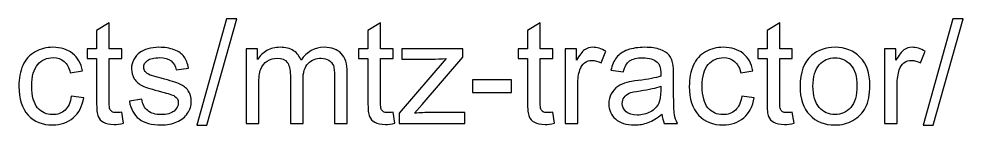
# Model space of a CAD drawing. Header units: millimetres. Extents: x -94 to 99, y 47 to 54.
# Drawn here: x 53.58 to 99.12, y 48.43 to 53.56 of the extents above; entities that cross this region are included whole.
import ezdxf

# ---------------------------------------------------------------- set-up
doc = ezdxf.new("R2010")
doc.units = ezdxf.units.MM
doc.header["$MEASUREMENT"] = 0
doc.layers.add('layer 1', color=7, linetype='Continuous')

msp = doc.modelspace()

# ---------------------------------------------------------------- linework, layer by layer
at = {"layer": 'layer 1', "color": 250}
for points, knots in [([(58.5446, 49.0564), (58.5446, 49.0564), (58.6277, 48.5182), (58.6277, 48.5182), (58.6277, 48.5182), (58.4568, 48.4824), (58.3032, 48.4639), (58.1692, 48.4639), (58.1692, 48.4639), (57.9486, 48.4639), (57.7777, 48.4985), (57.6553, 48.569), (57.6553, 48.569), (57.534, 48.6394), (57.4486, 48.7307), (57.3989, 48.845), (57.3989, 48.845), (57.3492, 48.9594), (57.325, 49.1996), (57.325, 49.5657), (57.325, 49.5657), (57.325, 49.5657), (57.325, 51.6376), (57.325, 51.6376), (57.325, 51.6376), (57.325, 51.6376), (56.8746, 51.6376), (56.8746, 51.6376), (56.8746, 51.6376), (56.8746, 51.6376), (56.8746, 52.1088), (56.8746, 52.1088), (56.8746, 52.1088), (56.8746, 52.1088), (57.325, 52.1088), (57.325, 52.1088), (57.325, 52.1088), (57.325, 52.1088), (57.325, 52.9981), (57.325, 52.9981), (57.325, 52.9981), (57.325, 52.9981), (57.9348, 53.3642), (57.9348, 53.3642), (57.9348, 53.3642), (57.9348, 53.3642), (57.9348, 52.1088), (57.9348, 52.1088), (57.9348, 52.1088), (57.9348, 52.1088), (58.5446, 52.1088), (58.5446, 52.1088), (58.5446, 52.1088), (58.5446, 52.1088), (58.5446, 51.6376), (58.5446, 51.6376), (58.5446, 51.6376), (58.5446, 51.6376), (57.9348, 51.6376), (57.9348, 51.6376), (57.9348, 51.6376), (57.9348, 51.6376), (57.9348, 49.531), (57.9348, 49.531), (57.9348, 49.531), (57.9348, 49.3566), (57.9452, 49.2446), (57.9671, 49.195), (57.9671, 49.195), (57.9879, 49.1453), (58.0226, 49.106), (58.0711, 49.076), (58.0711, 49.076), (58.1196, 49.0471), (58.1889, 49.0321), (58.279, 49.0321), (58.279, 49.0321), (58.3459, 49.0321), (58.4349, 49.0402), (58.5446, 49.0564)], [0, 0, 0, 0, 0.047619, 0.047619, 0.047619, 0.047619, 0.0952381, 0.0952381, 0.0952381, 0.0952381, 0.1428571, 0.1428571, 0.1428571, 0.1428571, 0.1904762, 0.1904762, 0.1904762, 0.1904762, 0.2380952, 0.2380952, 0.2380952, 0.2380952, 0.2857143, 0.2857143, 0.2857143, 0.2857143, 0.3333333, 0.3333333, 0.3333333, 0.3333333, 0.3809524, 0.3809524, 0.3809524, 0.3809524, 0.4285714, 0.4285714, 0.4285714, 0.4285714, 0.4761905, 0.4761905, 0.4761905, 0.4761905, 0.5238095, 0.5238095, 0.5238095, 0.5238095, 0.5714286, 0.5714286, 0.5714286, 0.5714286, 0.6190476, 0.6190476, 0.6190476, 0.6190476, 0.6666667, 0.6666667, 0.6666667, 0.6666667, 0.7142857, 0.7142857, 0.7142857, 0.7142857, 0.7619048, 0.7619048, 0.7619048, 0.7619048, 0.8095238, 0.8095238, 0.8095238, 0.8095238, 0.8571429, 0.8571429, 0.8571429, 0.8571429, 0.9047619, 0.9047619, 0.9047619, 0.9047619, 1, 1, 1, 1]), ([(62.1536, 48.4292), (62.1536, 48.4292), (63.5949, 53.5571), (63.5949, 53.5571), (63.5949, 53.5571), (63.5949, 53.5571), (64.0858, 53.5571), (64.0858, 53.5571), (64.0858, 53.5571), (64.0858, 53.5571), (62.6444, 48.4292), (62.6444, 48.4292), (62.6444, 48.4292), (62.6444, 48.4292), (62.1536, 48.4292), (62.1536, 48.4292)], [0, 0, 0, 0, 0.2, 0.2, 0.2, 0.2, 0.4, 0.4, 0.4, 0.4, 0.6, 0.6, 0.6, 0.6, 1, 1, 1, 1]), ([(71.632, 49.0564), (71.632, 49.0564), (71.7151, 48.5182), (71.7151, 48.5182), (71.7151, 48.5182), (71.5442, 48.4824), (71.3906, 48.4639), (71.2566, 48.4639), (71.2566, 48.4639), (71.036, 48.4639), (70.8651, 48.4985), (70.7427, 48.569), (70.7427, 48.569), (70.6214, 48.6394), (70.536, 48.7307), (70.4863, 48.845), (70.4863, 48.845), (70.4366, 48.9594), (70.4124, 49.1996), (70.4124, 49.5657), (70.4124, 49.5657), (70.4124, 49.5657), (70.4124, 51.6376), (70.4124, 51.6376), (70.4124, 51.6376), (70.4124, 51.6376), (69.962, 51.6376), (69.962, 51.6376), (69.962, 51.6376), (69.962, 51.6376), (69.962, 52.1088), (69.962, 52.1088), (69.962, 52.1088), (69.962, 52.1088), (70.4124, 52.1088), (70.4124, 52.1088), (70.4124, 52.1088), (70.4124, 52.1088), (70.4124, 52.9981), (70.4124, 52.9981), (70.4124, 52.9981), (70.4124, 52.9981), (71.0222, 53.3642), (71.0222, 53.3642), (71.0222, 53.3642), (71.0222, 53.3642), (71.0222, 52.1088), (71.0222, 52.1088), (71.0222, 52.1088), (71.0222, 52.1088), (71.632, 52.1088), (71.632, 52.1088), (71.632, 52.1088), (71.632, 52.1088), (71.632, 51.6376), (71.632, 51.6376), (71.632, 51.6376), (71.632, 51.6376), (71.0222, 51.6376), (71.0222, 51.6376), (71.0222, 51.6376), (71.0222, 51.6376), (71.0222, 49.531), (71.0222, 49.531), (71.0222, 49.531), (71.0222, 49.3566), (71.0326, 49.2446), (71.0545, 49.195), (71.0545, 49.195), (71.0753, 49.1453), (71.11, 49.106), (71.1585, 49.076), (71.1585, 49.076), (71.207, 49.0471), (71.2763, 49.0321), (71.3664, 49.0321), (71.3664, 49.0321), (71.4333, 49.0321), (71.5223, 49.0402), (71.632, 49.0564)], [0, 0, 0, 0, 0.047619, 0.047619, 0.047619, 0.047619, 0.0952381, 0.0952381, 0.0952381, 0.0952381, 0.1428571, 0.1428571, 0.1428571, 0.1428571, 0.1904762, 0.1904762, 0.1904762, 0.1904762, 0.2380952, 0.2380952, 0.2380952, 0.2380952, 0.2857143, 0.2857143, 0.2857143, 0.2857143, 0.3333333, 0.3333333, 0.3333333, 0.3333333, 0.3809524, 0.3809524, 0.3809524, 0.3809524, 0.4285714, 0.4285714, 0.4285714, 0.4285714, 0.4761905, 0.4761905, 0.4761905, 0.4761905, 0.5238095, 0.5238095, 0.5238095, 0.5238095, 0.5714286, 0.5714286, 0.5714286, 0.5714286, 0.6190476, 0.6190476, 0.6190476, 0.6190476, 0.6666667, 0.6666667, 0.6666667, 0.6666667, 0.7142857, 0.7142857, 0.7142857, 0.7142857, 0.7619048, 0.7619048, 0.7619048, 0.7619048, 0.8095238, 0.8095238, 0.8095238, 0.8095238, 0.8571429, 0.8571429, 0.8571429, 0.8571429, 0.9047619, 0.9047619, 0.9047619, 0.9047619, 1, 1, 1, 1]), ([(79.3294, 49.0564), (79.3294, 49.0564), (79.4125, 48.5182), (79.4125, 48.5182), (79.4125, 48.5182), (79.2416, 48.4824), (79.088, 48.4639), (78.954, 48.4639), (78.954, 48.4639), (78.7334, 48.4639), (78.5625, 48.4985), (78.4401, 48.569), (78.4401, 48.569), (78.3188, 48.6394), (78.2334, 48.7307), (78.1837, 48.845), (78.1837, 48.845), (78.134, 48.9594), (78.1098, 49.1996), (78.1098, 49.5657), (78.1098, 49.5657), (78.1098, 49.5657), (78.1098, 51.6376), (78.1098, 51.6376), (78.1098, 51.6376), (78.1098, 51.6376), (77.6594, 51.6376), (77.6594, 51.6376), (77.6594, 51.6376), (77.6594, 51.6376), (77.6594, 52.1088), (77.6594, 52.1088), (77.6594, 52.1088), (77.6594, 52.1088), (78.1098, 52.1088), (78.1098, 52.1088), (78.1098, 52.1088), (78.1098, 52.1088), (78.1098, 52.9981), (78.1098, 52.9981), (78.1098, 52.9981), (78.1098, 52.9981), (78.7196, 53.3642), (78.7196, 53.3642), (78.7196, 53.3642), (78.7196, 53.3642), (78.7196, 52.1088), (78.7196, 52.1088), (78.7196, 52.1088), (78.7196, 52.1088), (79.3294, 52.1088), (79.3294, 52.1088), (79.3294, 52.1088), (79.3294, 52.1088), (79.3294, 51.6376), (79.3294, 51.6376), (79.3294, 51.6376), (79.3294, 51.6376), (78.7196, 51.6376), (78.7196, 51.6376), (78.7196, 51.6376), (78.7196, 51.6376), (78.7196, 49.531), (78.7196, 49.531), (78.7196, 49.531), (78.7196, 49.3566), (78.73, 49.2446), (78.7519, 49.195), (78.7519, 49.195), (78.7727, 49.1453), (78.8074, 49.106), (78.8559, 49.076), (78.8559, 49.076), (78.9044, 49.0471), (78.9737, 49.0321), (79.0638, 49.0321), (79.0638, 49.0321), (79.1307, 49.0321), (79.2197, 49.0402), (79.3294, 49.0564)], [0, 0, 0, 0, 0.047619, 0.047619, 0.047619, 0.047619, 0.0952381, 0.0952381, 0.0952381, 0.0952381, 0.1428571, 0.1428571, 0.1428571, 0.1428571, 0.1904762, 0.1904762, 0.1904762, 0.1904762, 0.2380952, 0.2380952, 0.2380952, 0.2380952, 0.2857143, 0.2857143, 0.2857143, 0.2857143, 0.3333333, 0.3333333, 0.3333333, 0.3333333, 0.3809524, 0.3809524, 0.3809524, 0.3809524, 0.4285714, 0.4285714, 0.4285714, 0.4285714, 0.4761905, 0.4761905, 0.4761905, 0.4761905, 0.5238095, 0.5238095, 0.5238095, 0.5238095, 0.5714286, 0.5714286, 0.5714286, 0.5714286, 0.6190476, 0.6190476, 0.6190476, 0.6190476, 0.6666667, 0.6666667, 0.6666667, 0.6666667, 0.7142857, 0.7142857, 0.7142857, 0.7142857, 0.7619048, 0.7619048, 0.7619048, 0.7619048, 0.8095238, 0.8095238, 0.8095238, 0.8095238, 0.8571429, 0.8571429, 0.8571429, 0.8571429, 0.9047619, 0.9047619, 0.9047619, 0.9047619, 1, 1, 1, 1]), ([(90.8808, 49.0564), (90.8808, 49.0564), (90.9639, 48.5182), (90.9639, 48.5182), (90.9639, 48.5182), (90.793, 48.4824), (90.6394, 48.4639), (90.5054, 48.4639), (90.5054, 48.4639), (90.2848, 48.4639), (90.1139, 48.4985), (89.9915, 48.569), (89.9915, 48.569), (89.8702, 48.6394), (89.7848, 48.7307), (89.7351, 48.845), (89.7351, 48.845), (89.6854, 48.9594), (89.6612, 49.1996), (89.6612, 49.5657), (89.6612, 49.5657), (89.6612, 49.5657), (89.6612, 51.6376), (89.6612, 51.6376), (89.6612, 51.6376), (89.6612, 51.6376), (89.2108, 51.6376), (89.2108, 51.6376), (89.2108, 51.6376), (89.2108, 51.6376), (89.2108, 52.1088), (89.2108, 52.1088), (89.2108, 52.1088), (89.2108, 52.1088), (89.6612, 52.1088), (89.6612, 52.1088), (89.6612, 52.1088), (89.6612, 52.1088), (89.6612, 52.9981), (89.6612, 52.9981), (89.6612, 52.9981), (89.6612, 52.9981), (90.271, 53.3642), (90.271, 53.3642), (90.271, 53.3642), (90.271, 53.3642), (90.271, 52.1088), (90.271, 52.1088), (90.271, 52.1088), (90.271, 52.1088), (90.8808, 52.1088), (90.8808, 52.1088), (90.8808, 52.1088), (90.8808, 52.1088), (90.8808, 51.6376), (90.8808, 51.6376), (90.8808, 51.6376), (90.8808, 51.6376), (90.271, 51.6376), (90.271, 51.6376), (90.271, 51.6376), (90.271, 51.6376), (90.271, 49.531), (90.271, 49.531), (90.271, 49.531), (90.271, 49.3566), (90.2814, 49.2446), (90.3033, 49.195), (90.3033, 49.195), (90.3241, 49.1453), (90.3588, 49.106), (90.4073, 49.076), (90.4073, 49.076), (90.4558, 49.0471), (90.5251, 49.0321), (90.6152, 49.0321), (90.6152, 49.0321), (90.6821, 49.0321), (90.7711, 49.0402), (90.8808, 49.0564)], [0, 0, 0, 0, 0.047619, 0.047619, 0.047619, 0.047619, 0.0952381, 0.0952381, 0.0952381, 0.0952381, 0.1428571, 0.1428571, 0.1428571, 0.1428571, 0.1904762, 0.1904762, 0.1904762, 0.1904762, 0.2380952, 0.2380952, 0.2380952, 0.2380952, 0.2857143, 0.2857143, 0.2857143, 0.2857143, 0.3333333, 0.3333333, 0.3333333, 0.3333333, 0.3809524, 0.3809524, 0.3809524, 0.3809524, 0.4285714, 0.4285714, 0.4285714, 0.4285714, 0.4761905, 0.4761905, 0.4761905, 0.4761905, 0.5238095, 0.5238095, 0.5238095, 0.5238095, 0.5714286, 0.5714286, 0.5714286, 0.5714286, 0.6190476, 0.6190476, 0.6190476, 0.6190476, 0.6666667, 0.6666667, 0.6666667, 0.6666667, 0.7142857, 0.7142857, 0.7142857, 0.7142857, 0.7619048, 0.7619048, 0.7619048, 0.7619048, 0.8095238, 0.8095238, 0.8095238, 0.8095238, 0.8571429, 0.8571429, 0.8571429, 0.8571429, 0.9047619, 0.9047619, 0.9047619, 0.9047619, 1, 1, 1, 1]), ([(97.1866, 48.4292), (97.1866, 48.4292), (98.6279, 53.5571), (98.6279, 53.5571), (98.6279, 53.5571), (98.6279, 53.5571), (99.1188, 53.5571), (99.1188, 53.5571), (99.1188, 53.5571), (99.1188, 53.5571), (97.6774, 48.4292), (97.6774, 48.4292), (97.6774, 48.4292), (97.6774, 48.4292), (97.1866, 48.4292), (97.1866, 48.4292)], [0, 0, 0, 0, 0.2, 0.2, 0.2, 0.2, 0.4, 0.4, 0.4, 0.4, 0.6, 0.6, 0.6, 0.6, 1, 1, 1, 1]), ([(56.1054, 49.829), (56.1054, 49.829), (56.7014, 49.7459), (56.7014, 49.7459), (56.7014, 49.7459), (56.6356, 49.3359), (56.4692, 49.0159), (56.2002, 48.7838), (56.2002, 48.7838), (55.9311, 48.5517), (55.5996, 48.4362), (55.2081, 48.4362), (55.2081, 48.4362), (54.7172, 48.4362), (54.3223, 48.5967), (54.0243, 48.9178), (54.0243, 48.9178), (53.7252, 49.2388), (53.5762, 49.6985), (53.5762, 50.2967), (53.5762, 50.2967), (53.5762, 50.6848), (53.6409, 51.0232), (53.7691, 51.3142), (53.7691, 51.3142), (53.8972, 51.6041), (54.0924, 51.8224), (54.3557, 51.9668), (54.3557, 51.9668), (54.6179, 52.1123), (54.9032, 52.185), (55.2127, 52.185), (55.2127, 52.185), (55.6019, 52.185), (55.9218, 52.0869), (56.169, 51.8894), (56.169, 51.8894), (56.4173, 51.6919), (56.5767, 51.4112), (56.6459, 51.0486), (56.6459, 51.0486), (56.6459, 51.0486), (56.0569, 50.9585), (56.0569, 50.9585), (56.0569, 50.9585), (56.0004, 51.1999), (55.901, 51.3812), (55.7567, 51.5036), (55.7567, 51.5036), (55.6135, 51.6249), (55.4402, 51.6861), (55.237, 51.6861), (55.237, 51.6861), (54.9297, 51.6861), (54.6803, 51.5764), (54.4874, 51.357), (54.4874, 51.357), (54.2957, 51.1364), (54.1998, 50.7899), (54.1998, 50.3141), (54.1998, 50.3141), (54.1998, 49.8313), (54.2922, 49.4814), (54.477, 49.2631), (54.477, 49.2631), (54.663, 49.0448), (54.9043, 48.9351), (55.2011, 48.9351), (55.2011, 48.9351), (55.4414, 48.9351), (55.6412, 49.0079), (55.8005, 49.1545), (55.8005, 49.1545), (55.9611, 49.3001), (56.0627, 49.5253), (56.1054, 49.829)], [0, 0, 0, 0, 0.05, 0.05, 0.05, 0.05, 0.1, 0.1, 0.1, 0.1, 0.15, 0.15, 0.15, 0.15, 0.2, 0.2, 0.2, 0.2, 0.25, 0.25, 0.25, 0.25, 0.3, 0.3, 0.3, 0.3, 0.35, 0.35, 0.35, 0.35, 0.4, 0.4, 0.4, 0.4, 0.45, 0.45, 0.45, 0.45, 0.5, 0.5, 0.5, 0.5, 0.55, 0.55, 0.55, 0.55, 0.6, 0.6, 0.6, 0.6, 0.65, 0.65, 0.65, 0.65, 0.7, 0.7, 0.7, 0.7, 0.75, 0.75, 0.75, 0.75, 0.8, 0.8, 0.8, 0.8, 0.85, 0.85, 0.85, 0.85, 0.9, 0.9, 0.9, 0.9, 1, 1, 1, 1]), ([(58.9037, 49.5865), (58.9037, 49.5865), (59.5066, 49.6835), (59.5066, 49.6835), (59.5066, 49.6835), (59.5401, 49.4421), (59.6348, 49.2573), (59.7895, 49.128), (59.7895, 49.128), (59.9443, 48.9998), (60.1614, 48.9351), (60.4386, 48.9351), (60.4386, 48.9351), (60.7192, 48.9351), (60.9271, 48.9917), (61.0634, 49.106), (61.0634, 49.106), (61.1985, 49.2192), (61.2667, 49.3532), (61.2667, 49.5068), (61.2667, 49.5068), (61.2667, 49.6442), (61.2055, 49.7528), (61.0842, 49.8313), (61.0842, 49.8313), (60.9987, 49.8856), (60.7908, 49.9537), (60.4605, 50.038), (60.4605, 50.038), (60.0147, 50.1501), (59.7064, 50.2471), (59.5331, 50.3291), (59.5331, 50.3291), (59.3611, 50.4122), (59.2306, 50.5254), (59.1416, 50.6709), (59.1416, 50.6709), (59.0527, 50.8153), (59.0077, 50.9758), (59.0077, 51.1514), (59.0077, 51.1514), (59.0077, 51.3119), (59.0446, 51.4597), (59.1174, 51.596), (59.1174, 51.596), (59.1913, 51.7323), (59.2906, 51.8455), (59.4165, 51.9356), (59.4165, 51.9356), (59.5112, 52.0049), (59.6406, 52.0638), (59.8034, 52.1123), (59.8034, 52.1123), (59.9674, 52.1608), (60.1418, 52.185), (60.3289, 52.185), (60.3289, 52.185), (60.6107, 52.185), (60.8578, 52.1446), (61.0703, 52.0626), (61.0703, 52.0626), (61.284, 51.9818), (61.4411, 51.8709), (61.5427, 51.7323), (61.5427, 51.7323), (61.6432, 51.5926), (61.7136, 51.4066), (61.7517, 51.1733), (61.7517, 51.1733), (61.7517, 51.1733), (61.1558, 51.0902), (61.1558, 51.0902), (61.1558, 51.0902), (61.1292, 51.2773), (61.0507, 51.4239), (60.9214, 51.529), (60.9214, 51.529), (60.792, 51.6341), (60.6095, 51.6861), (60.3728, 51.6861), (60.3728, 51.6861), (60.0944, 51.6861), (59.8946, 51.6399), (59.7757, 51.5475), (59.7757, 51.5475), (59.6567, 51.4551), (59.5967, 51.3466), (59.5967, 51.223), (59.5967, 51.223), (59.5967, 51.1445), (59.6209, 51.0729), (59.6706, 51.0093), (59.6706, 51.0093), (59.7202, 50.9447), (59.7976, 50.8904), (59.9039, 50.8476), (59.9039, 50.8476), (59.9651, 50.8245), (60.1429, 50.7726), (60.4409, 50.6917), (60.4409, 50.6917), (60.8705, 50.5774), (61.1708, 50.4827), (61.3417, 50.4099), (61.3417, 50.4099), (61.5127, 50.3372), (61.6466, 50.2298), (61.7437, 50.0912), (61.7437, 50.0912), (61.8418, 49.9514), (61.8903, 49.7782), (61.8903, 49.5703), (61.8903, 49.5703), (61.8903, 49.3682), (61.8314, 49.1776), (61.7125, 48.9986), (61.7125, 48.9986), (61.5935, 48.8196), (61.4226, 48.681), (61.1997, 48.5828), (61.1997, 48.5828), (60.9756, 48.4847), (60.7227, 48.4362), (60.4409, 48.4362), (60.4409, 48.4362), (59.9743, 48.4362), (59.6175, 48.5332), (59.3726, 48.7261), (59.3726, 48.7261), (59.1278, 48.9201), (58.9719, 49.2065), (58.9037, 49.5865)], [0, 0, 0, 0, 0.0294118, 0.0294118, 0.0294118, 0.0294118, 0.0588235, 0.0588235, 0.0588235, 0.0588235, 0.0882353, 0.0882353, 0.0882353, 0.0882353, 0.1176471, 0.1176471, 0.1176471, 0.1176471, 0.1470588, 0.1470588, 0.1470588, 0.1470588, 0.1764706, 0.1764706, 0.1764706, 0.1764706, 0.2058824, 0.2058824, 0.2058824, 0.2058824, 0.2352941, 0.2352941, 0.2352941, 0.2352941, 0.2647059, 0.2647059, 0.2647059, 0.2647059, 0.2941176, 0.2941176, 0.2941176, 0.2941176, 0.3235294, 0.3235294, 0.3235294, 0.3235294, 0.3529412, 0.3529412, 0.3529412, 0.3529412, 0.3823529, 0.3823529, 0.3823529, 0.3823529, 0.4117647, 0.4117647, 0.4117647, 0.4117647, 0.4411765, 0.4411765, 0.4411765, 0.4411765, 0.4705882, 0.4705882, 0.4705882, 0.4705882, 0.5, 0.5, 0.5, 0.5, 0.5294118, 0.5294118, 0.5294118, 0.5294118, 0.5588235, 0.5588235, 0.5588235, 0.5588235, 0.5882353, 0.5882353, 0.5882353, 0.5882353, 0.6176471, 0.6176471, 0.6176471, 0.6176471, 0.6470588, 0.6470588, 0.6470588, 0.6470588, 0.6764706, 0.6764706, 0.6764706, 0.6764706, 0.7058824, 0.7058824, 0.7058824, 0.7058824, 0.7352941, 0.7352941, 0.7352941, 0.7352941, 0.7647059, 0.7647059, 0.7647059, 0.7647059, 0.7941176, 0.7941176, 0.7941176, 0.7941176, 0.8235294, 0.8235294, 0.8235294, 0.8235294, 0.8529412, 0.8529412, 0.8529412, 0.8529412, 0.8823529, 0.8823529, 0.8823529, 0.8823529, 0.9117647, 0.9117647, 0.9117647, 0.9117647, 0.9411765, 0.9411765, 0.9411765, 0.9411765, 1, 1, 1, 1]), ([(64.5361, 48.5124), (64.5361, 48.5124), (64.5361, 52.1088), (64.5361, 52.1088), (64.5361, 52.1088), (64.5361, 52.1088), (65.0836, 52.1088), (65.0836, 52.1088), (65.0836, 52.1088), (65.0836, 52.1088), (65.0836, 51.6006), (65.0836, 51.6006), (65.0836, 51.6006), (65.1956, 51.7762), (65.3457, 51.9182), (65.5328, 52.0245), (65.5328, 52.0245), (65.7199, 52.1319), (65.9324, 52.185), (66.1715, 52.185), (66.1715, 52.185), (66.4371, 52.185), (66.6554, 52.1296), (66.8252, 52.0199), (66.8252, 52.0199), (66.995, 51.909), (67.1151, 51.7554), (67.1844, 51.5568), (67.1844, 51.5568), (67.4708, 51.976), (67.8415, 52.185), (68.2989, 52.185), (68.2989, 52.185), (68.6569, 52.185), (68.9329, 52.0869), (69.1246, 51.8894), (69.1246, 51.8894), (69.3175, 51.6919), (69.4145, 51.3881), (69.4145, 50.9781), (69.4145, 50.9781), (69.4145, 50.9781), (69.4145, 48.5124), (69.4145, 48.5124), (69.4145, 48.5124), (69.4145, 48.5124), (68.8047, 48.5124), (68.8047, 48.5124), (68.8047, 48.5124), (68.8047, 48.5124), (68.8047, 50.776), (68.8047, 50.776), (68.8047, 50.776), (68.8047, 51.0186), (68.7839, 51.1941), (68.7447, 51.3015), (68.7447, 51.3015), (68.7054, 51.4089), (68.6338, 51.4944), (68.5287, 51.5602), (68.5287, 51.5602), (68.4248, 51.6261), (68.3023, 51.6584), (68.1626, 51.6584), (68.1626, 51.6584), (67.9085, 51.6584), (67.6983, 51.5741), (67.5308, 51.4066), (67.5308, 51.4066), (67.3634, 51.238), (67.2802, 50.9689), (67.2802, 50.5993), (67.2802, 50.5993), (67.2802, 50.5993), (67.2802, 48.5124), (67.2802, 48.5124), (67.2802, 48.5124), (67.2802, 48.5124), (66.6704, 48.5124), (66.6704, 48.5124), (66.6704, 48.5124), (66.6704, 48.5124), (66.6704, 50.8465), (66.6704, 50.8465), (66.6704, 50.8465), (66.6704, 51.1167), (66.6208, 51.32), (66.5214, 51.4551), (66.5214, 51.4551), (66.4221, 51.5903), (66.2593, 51.6584), (66.0341, 51.6584), (66.0341, 51.6584), (65.8631, 51.6584), (65.7049, 51.6134), (65.5594, 51.5233), (65.5594, 51.5233), (65.4139, 51.4332), (65.3088, 51.3015), (65.243, 51.1271), (65.243, 51.1271), (65.1783, 50.9539), (65.1459, 50.7033), (65.1459, 50.3764), (65.1459, 50.3764), (65.1459, 50.3764), (65.1459, 48.5124), (65.1459, 48.5124), (65.1459, 48.5124), (65.1459, 48.5124), (64.5361, 48.5124), (64.5361, 48.5124)], [0, 0, 0, 0, 0.0344828, 0.0344828, 0.0344828, 0.0344828, 0.0689655, 0.0689655, 0.0689655, 0.0689655, 0.1034483, 0.1034483, 0.1034483, 0.1034483, 0.137931, 0.137931, 0.137931, 0.137931, 0.1724138, 0.1724138, 0.1724138, 0.1724138, 0.2068966, 0.2068966, 0.2068966, 0.2068966, 0.2413793, 0.2413793, 0.2413793, 0.2413793, 0.2758621, 0.2758621, 0.2758621, 0.2758621, 0.3103448, 0.3103448, 0.3103448, 0.3103448, 0.3448276, 0.3448276, 0.3448276, 0.3448276, 0.3793103, 0.3793103, 0.3793103, 0.3793103, 0.4137931, 0.4137931, 0.4137931, 0.4137931, 0.4482759, 0.4482759, 0.4482759, 0.4482759, 0.4827586, 0.4827586, 0.4827586, 0.4827586, 0.5172414, 0.5172414, 0.5172414, 0.5172414, 0.5517241, 0.5517241, 0.5517241, 0.5517241, 0.5862069, 0.5862069, 0.5862069, 0.5862069, 0.6206897, 0.6206897, 0.6206897, 0.6206897, 0.6551724, 0.6551724, 0.6551724, 0.6551724, 0.6896552, 0.6896552, 0.6896552, 0.6896552, 0.7241379, 0.7241379, 0.7241379, 0.7241379, 0.7586207, 0.7586207, 0.7586207, 0.7586207, 0.7931034, 0.7931034, 0.7931034, 0.7931034, 0.8275862, 0.8275862, 0.8275862, 0.8275862, 0.862069, 0.862069, 0.862069, 0.862069, 0.8965517, 0.8965517, 0.8965517, 0.8965517, 0.9310345, 0.9310345, 0.9310345, 0.9310345, 1, 1, 1, 1]), ([(71.9114, 48.5124), (71.9114, 48.5124), (71.9114, 49.009), (71.9114, 49.009), (71.9114, 49.009), (71.9114, 49.009), (74.1889, 51.6376), (74.1889, 51.6376), (74.1889, 51.6376), (73.9302, 51.6237), (73.7027, 51.6168), (73.5064, 51.6168), (73.5064, 51.6168), (73.5064, 51.6168), (72.05, 51.6168), (72.05, 51.6168), (72.05, 51.6168), (72.05, 51.6168), (72.05, 52.1088), (72.05, 52.1088), (72.05, 52.1088), (72.05, 52.1088), (74.9812, 52.1088), (74.9812, 52.1088), (74.9812, 52.1088), (74.9812, 52.1088), (74.9812, 51.7081), (74.9812, 51.7081), (74.9812, 51.7081), (74.9812, 51.7081), (73.0317, 49.4282), (73.0317, 49.4282), (73.0317, 49.4282), (73.0317, 49.4282), (72.6587, 49.0044), (72.6587, 49.0044), (72.6587, 49.0044), (72.9324, 49.0275), (73.1888, 49.039), (73.4278, 49.039), (73.4278, 49.039), (73.4278, 49.039), (75.0921, 49.039), (75.0921, 49.039), (75.0921, 49.039), (75.0921, 49.039), (75.0921, 48.5124), (75.0921, 48.5124), (75.0921, 48.5124), (75.0921, 48.5124), (71.9114, 48.5124), (71.9114, 48.5124)], [0, 0, 0, 0, 0.0714286, 0.0714286, 0.0714286, 0.0714286, 0.1428571, 0.1428571, 0.1428571, 0.1428571, 0.2142857, 0.2142857, 0.2142857, 0.2142857, 0.2857143, 0.2857143, 0.2857143, 0.2857143, 0.3571429, 0.3571429, 0.3571429, 0.3571429, 0.4285714, 0.4285714, 0.4285714, 0.4285714, 0.5, 0.5, 0.5, 0.5, 0.5714286, 0.5714286, 0.5714286, 0.5714286, 0.6428571, 0.6428571, 0.6428571, 0.6428571, 0.7142857, 0.7142857, 0.7142857, 0.7142857, 0.7857143, 0.7857143, 0.7857143, 0.7857143, 0.8571429, 0.8571429, 0.8571429, 0.8571429, 1, 1, 1, 1]), ([(79.9241, 48.5124), (79.9241, 48.5124), (79.9241, 52.1088), (79.9241, 52.1088), (79.9241, 52.1088), (79.9241, 52.1088), (80.4715, 52.1088), (80.4715, 52.1088), (80.4715, 52.1088), (80.4715, 52.1088), (80.4715, 51.5579), (80.4715, 51.5579), (80.4715, 51.5579), (80.6113, 51.8132), (80.7406, 51.9818), (80.8596, 52.0626), (80.8596, 52.0626), (80.9786, 52.1446), (81.1091, 52.185), (81.2511, 52.185), (81.2511, 52.185), (81.4567, 52.185), (81.6657, 52.1204), (81.8782, 51.9922), (81.8782, 51.9922), (81.8782, 51.9922), (81.6611, 51.4297), (81.6611, 51.4297), (81.6611, 51.4297), (81.5133, 51.5129), (81.3655, 51.5545), (81.2176, 51.5545), (81.2176, 51.5545), (81.0848, 51.5545), (80.9659, 51.514), (80.8608, 51.4343), (80.8608, 51.4343), (80.7557, 51.3546), (80.6806, 51.2438), (80.6355, 51.1017), (80.6355, 51.1017), (80.5674, 50.8858), (80.5339, 50.649), (80.5339, 50.3914), (80.5339, 50.3914), (80.5339, 50.3914), (80.5339, 48.5124), (80.5339, 48.5124), (80.5339, 48.5124), (80.5339, 48.5124), (79.9241, 48.5124), (79.9241, 48.5124)], [0, 0, 0, 0, 0.0714286, 0.0714286, 0.0714286, 0.0714286, 0.1428571, 0.1428571, 0.1428571, 0.1428571, 0.2142857, 0.2142857, 0.2142857, 0.2142857, 0.2857143, 0.2857143, 0.2857143, 0.2857143, 0.3571429, 0.3571429, 0.3571429, 0.3571429, 0.4285714, 0.4285714, 0.4285714, 0.4285714, 0.5, 0.5, 0.5, 0.5, 0.5714286, 0.5714286, 0.5714286, 0.5714286, 0.6428571, 0.6428571, 0.6428571, 0.6428571, 0.7142857, 0.7142857, 0.7142857, 0.7142857, 0.7857143, 0.7857143, 0.7857143, 0.7857143, 0.8571429, 0.8571429, 0.8571429, 0.8571429, 1, 1, 1, 1]), ([(84.5876, 48.9628), (84.3613, 48.7699), (84.143, 48.6348), (83.934, 48.5551), (83.934, 48.5551), (83.7249, 48.4754), (83.5009, 48.4362), (83.2606, 48.4362), (83.2606, 48.4362), (82.8657, 48.4362), (82.5619, 48.532), (82.3494, 48.7249), (82.3494, 48.7249), (82.1369, 48.9166), (82.0307, 49.1626), (82.0307, 49.4617), (82.0307, 49.4617), (82.0307, 49.6373), (82.0711, 49.7978), (82.1508, 49.9433), (82.1508, 49.9433), (82.2316, 50.0889), (82.3367, 50.2044), (82.4661, 50.2921), (82.4661, 50.2921), (82.5966, 50.3799), (82.7421, 50.4469), (82.9049, 50.4919), (82.9049, 50.4919), (83.025, 50.5231), (83.2064, 50.5531), (83.4477, 50.5832), (83.4477, 50.5832), (83.9397, 50.6409), (84.3035, 50.7114), (84.5357, 50.7922), (84.5357, 50.7922), (84.538, 50.8754), (84.5391, 50.9285), (84.5391, 50.9504), (84.5391, 50.9504), (84.5391, 51.1976), (84.4814, 51.372), (84.3659, 51.4736), (84.3659, 51.4736), (84.21, 51.611), (83.9779, 51.6792), (83.6706, 51.6792), (83.6706, 51.6792), (83.3831, 51.6792), (83.1706, 51.6284), (83.0343, 51.5279), (83.0343, 51.5279), (82.8968, 51.4274), (82.7964, 51.2496), (82.7305, 50.9932), (82.7305, 50.9932), (82.7305, 50.9932), (82.1346, 51.0763), (82.1346, 51.0763), (82.1346, 51.0763), (82.1889, 51.3316), (82.2778, 51.5383), (82.4025, 51.6954), (82.4025, 51.6954), (82.5273, 51.8524), (82.7074, 51.9725), (82.943, 52.058), (82.943, 52.058), (83.1775, 52.1423), (83.4512, 52.185), (83.7607, 52.185), (83.7607, 52.185), (84.0679, 52.185), (84.3186, 52.1492), (84.5114, 52.0765), (84.5114, 52.0765), (84.7031, 52.0037), (84.8452, 51.9136), (84.9353, 51.8039), (84.9353, 51.8039), (85.0254, 51.6942), (85.0889, 51.5556), (85.1258, 51.3881), (85.1258, 51.3881), (85.1455, 51.2842), (85.1559, 51.0971), (85.1559, 50.828), (85.1559, 50.828), (85.1559, 50.828), (85.1559, 50.0196), (85.1559, 50.0196), (85.1559, 50.0196), (85.1559, 49.4548), (85.1686, 49.0979), (85.194, 48.9466), (85.194, 48.9466), (85.2182, 48.7954), (85.269, 48.651), (85.343, 48.5124), (85.343, 48.5124), (85.343, 48.5124), (84.7054, 48.5124), (84.7054, 48.5124), (84.7054, 48.5124), (84.6442, 48.6406), (84.605, 48.7907), (84.5876, 48.9628)], [0, 0, 0, 0, 0.0357143, 0.0357143, 0.0357143, 0.0357143, 0.0714286, 0.0714286, 0.0714286, 0.0714286, 0.1071429, 0.1071429, 0.1071429, 0.1071429, 0.1428571, 0.1428571, 0.1428571, 0.1428571, 0.1785714, 0.1785714, 0.1785714, 0.1785714, 0.2142857, 0.2142857, 0.2142857, 0.2142857, 0.25, 0.25, 0.25, 0.25, 0.2857143, 0.2857143, 0.2857143, 0.2857143, 0.3214286, 0.3214286, 0.3214286, 0.3214286, 0.3571429, 0.3571429, 0.3571429, 0.3571429, 0.3928571, 0.3928571, 0.3928571, 0.3928571, 0.4285714, 0.4285714, 0.4285714, 0.4285714, 0.4642857, 0.4642857, 0.4642857, 0.4642857, 0.5, 0.5, 0.5, 0.5, 0.5357143, 0.5357143, 0.5357143, 0.5357143, 0.5714286, 0.5714286, 0.5714286, 0.5714286, 0.6071429, 0.6071429, 0.6071429, 0.6071429, 0.6428571, 0.6428571, 0.6428571, 0.6428571, 0.6785714, 0.6785714, 0.6785714, 0.6785714, 0.7142857, 0.7142857, 0.7142857, 0.7142857, 0.75, 0.75, 0.75, 0.75, 0.7857143, 0.7857143, 0.7857143, 0.7857143, 0.8214286, 0.8214286, 0.8214286, 0.8214286, 0.8571429, 0.8571429, 0.8571429, 0.8571429, 0.8928571, 0.8928571, 0.8928571, 0.8928571, 0.9285714, 0.9285714, 0.9285714, 0.9285714, 1, 1, 1, 1]), ([(88.4416, 49.829), (88.4416, 49.829), (89.0376, 49.7459), (89.0376, 49.7459), (89.0376, 49.7459), (88.9718, 49.3359), (88.8054, 49.0159), (88.5364, 48.7838), (88.5364, 48.7838), (88.2673, 48.5517), (87.9358, 48.4362), (87.5443, 48.4362), (87.5443, 48.4362), (87.0534, 48.4362), (86.6585, 48.5967), (86.3605, 48.9178), (86.3605, 48.9178), (86.0614, 49.2388), (85.9124, 49.6985), (85.9124, 50.2967), (85.9124, 50.2967), (85.9124, 50.6848), (85.9771, 51.0232), (86.1053, 51.3142), (86.1053, 51.3142), (86.2334, 51.6041), (86.4286, 51.8224), (86.6919, 51.9668), (86.6919, 51.9668), (86.9541, 52.1123), (87.2394, 52.185), (87.5489, 52.185), (87.5489, 52.185), (87.9381, 52.185), (88.258, 52.0869), (88.5052, 51.8894), (88.5052, 51.8894), (88.7535, 51.6919), (88.9129, 51.4112), (88.9821, 51.0486), (88.9821, 51.0486), (88.9821, 51.0486), (88.3931, 50.9585), (88.3931, 50.9585), (88.3931, 50.9585), (88.3366, 51.1999), (88.2372, 51.3812), (88.0929, 51.5036), (88.0929, 51.5036), (87.9497, 51.6249), (87.7764, 51.6861), (87.5732, 51.6861), (87.5732, 51.6861), (87.2659, 51.6861), (87.0165, 51.5764), (86.8236, 51.357), (86.8236, 51.357), (86.6319, 51.1364), (86.536, 50.7899), (86.536, 50.3141), (86.536, 50.3141), (86.536, 49.8313), (86.6284, 49.4814), (86.8132, 49.2631), (86.8132, 49.2631), (86.9992, 49.0448), (87.2405, 48.9351), (87.5373, 48.9351), (87.5373, 48.9351), (87.7776, 48.9351), (87.9774, 49.0079), (88.1367, 49.1545), (88.1367, 49.1545), (88.2973, 49.3001), (88.3989, 49.5253), (88.4416, 49.829)], [0, 0, 0, 0, 0.05, 0.05, 0.05, 0.05, 0.1, 0.1, 0.1, 0.1, 0.15, 0.15, 0.15, 0.15, 0.2, 0.2, 0.2, 0.2, 0.25, 0.25, 0.25, 0.25, 0.3, 0.3, 0.3, 0.3, 0.35, 0.35, 0.35, 0.35, 0.4, 0.4, 0.4, 0.4, 0.45, 0.45, 0.45, 0.45, 0.5, 0.5, 0.5, 0.5, 0.55, 0.55, 0.55, 0.55, 0.6, 0.6, 0.6, 0.6, 0.65, 0.65, 0.65, 0.65, 0.7, 0.7, 0.7, 0.7, 0.75, 0.75, 0.75, 0.75, 0.8, 0.8, 0.8, 0.8, 0.85, 0.85, 0.85, 0.85, 0.9, 0.9, 0.9, 0.9, 1, 1, 1, 1]), ([(91.2538, 50.3106), (91.2538, 50.9747), (91.4386, 51.4667), (91.8093, 51.7866), (91.8093, 51.7866), (92.1177, 52.0522), (92.4953, 52.185), (92.94, 52.185), (92.94, 52.185), (93.4331, 52.185), (93.8373, 52.0233), (94.1515, 51.7), (94.1515, 51.7), (94.4644, 51.3777), (94.6215, 50.9308), (94.6215, 50.3614), (94.6215, 50.3614), (94.6215, 49.8995), (94.5522, 49.5368), (94.4136, 49.2723), (94.4136, 49.2723), (94.275, 49.0079), (94.0729, 48.8023), (93.8073, 48.6556), (93.8073, 48.6556), (93.5428, 48.5089), (93.2529, 48.4362), (92.94, 48.4362), (92.94, 48.4362), (92.4364, 48.4362), (92.0299, 48.5967), (91.7192, 48.9189), (91.7192, 48.9189), (91.4085, 49.2412), (91.2538, 49.7054), (91.2538, 50.3106)], [0, 0, 0, 0, 0.1, 0.1, 0.1, 0.1, 0.2, 0.2, 0.2, 0.2, 0.3, 0.3, 0.3, 0.3, 0.4, 0.4, 0.4, 0.4, 0.5, 0.5, 0.5, 0.5, 0.6, 0.6, 0.6, 0.6, 0.7, 0.7, 0.7, 0.7, 0.8, 0.8, 0.8, 0.8, 1, 1, 1, 1]), ([(95.3295, 48.5124), (95.3295, 48.5124), (95.3295, 52.1088), (95.3295, 52.1088), (95.3295, 52.1088), (95.3295, 52.1088), (95.8769, 52.1088), (95.8769, 52.1088), (95.8769, 52.1088), (95.8769, 52.1088), (95.8769, 51.5579), (95.8769, 51.5579), (95.8769, 51.5579), (96.0167, 51.8132), (96.146, 51.9818), (96.265, 52.0626), (96.265, 52.0626), (96.384, 52.1446), (96.5145, 52.185), (96.6565, 52.185), (96.6565, 52.185), (96.8621, 52.185), (97.0711, 52.1204), (97.2836, 51.9922), (97.2836, 51.9922), (97.2836, 51.9922), (97.0665, 51.4297), (97.0665, 51.4297), (97.0665, 51.4297), (96.9187, 51.5129), (96.7709, 51.5545), (96.623, 51.5545), (96.623, 51.5545), (96.4902, 51.5545), (96.3713, 51.514), (96.2662, 51.4343), (96.2662, 51.4343), (96.1611, 51.3546), (96.086, 51.2438), (96.0409, 51.1017), (96.0409, 51.1017), (95.9728, 50.8858), (95.9393, 50.649), (95.9393, 50.3914), (95.9393, 50.3914), (95.9393, 50.3914), (95.9393, 48.5124), (95.9393, 48.5124), (95.9393, 48.5124), (95.9393, 48.5124), (95.3295, 48.5124), (95.3295, 48.5124)], [0, 0, 0, 0, 0.0714286, 0.0714286, 0.0714286, 0.0714286, 0.1428571, 0.1428571, 0.1428571, 0.1428571, 0.2142857, 0.2142857, 0.2142857, 0.2142857, 0.2857143, 0.2857143, 0.2857143, 0.2857143, 0.3571429, 0.3571429, 0.3571429, 0.3571429, 0.4285714, 0.4285714, 0.4285714, 0.4285714, 0.5, 0.5, 0.5, 0.5, 0.5714286, 0.5714286, 0.5714286, 0.5714286, 0.6428571, 0.6428571, 0.6428571, 0.6428571, 0.7142857, 0.7142857, 0.7142857, 0.7142857, 0.7857143, 0.7857143, 0.7857143, 0.7857143, 0.8571429, 0.8571429, 0.8571429, 0.8571429, 1, 1, 1, 1]), ([(91.8774, 50.3095), (91.8774, 49.8498), (91.9779, 49.5056), (92.1789, 49.2781), (92.1789, 49.2781), (92.381, 49.0494), (92.6339, 48.9351), (92.94, 48.9351), (92.94, 48.9351), (93.2425, 48.9351), (93.4943, 49.0494), (93.6964, 49.2793), (93.6964, 49.2793), (93.8974, 49.5091), (93.9979, 49.859), (93.9979, 50.3291), (93.9979, 50.3291), (93.9979, 50.7726), (93.8962, 51.1087), (93.6941, 51.3362), (93.6941, 51.3362), (93.492, 51.5648), (93.2402, 51.6792), (92.94, 51.6792), (92.94, 51.6792), (92.6339, 51.6792), (92.381, 51.566), (92.1789, 51.3385), (92.1789, 51.3385), (91.9779, 51.111), (91.8774, 50.768), (91.8774, 50.3095)], [0, 0, 0, 0, 0.1111111, 0.1111111, 0.1111111, 0.1111111, 0.2222222, 0.2222222, 0.2222222, 0.2222222, 0.3333333, 0.3333333, 0.3333333, 0.3333333, 0.4444444, 0.4444444, 0.4444444, 0.4444444, 0.5555556, 0.5555556, 0.5555556, 0.5555556, 0.6666667, 0.6666667, 0.6666667, 0.6666667, 0.7777778, 0.7777778, 0.7777778, 0.7777778, 1, 1, 1, 1]), ([(75.4558, 50.0022), (75.4558, 50.0022), (75.4558, 50.612), (75.4558, 50.612), (75.4558, 50.612), (75.4558, 50.612), (77.3406, 50.612), (77.3406, 50.612), (77.3406, 50.612), (77.3406, 50.612), (77.3406, 50.0022), (77.3406, 50.0022), (77.3406, 50.0022), (77.3406, 50.0022), (75.4558, 50.0022), (75.4558, 50.0022)], [0, 0, 0, 0, 0.2, 0.2, 0.2, 0.2, 0.4, 0.4, 0.4, 0.4, 0.6, 0.6, 0.6, 0.6, 1, 1, 1, 1]), ([(84.5391, 50.3141), (84.3174, 50.224), (83.9848, 50.1478), (83.5413, 50.0854), (83.5413, 50.0854), (83.2895, 50.0496), (83.1117, 50.0092), (83.0077, 49.9641), (83.0077, 49.9641), (82.9038, 49.9191), (82.8241, 49.8533), (82.7675, 49.7678), (82.7675, 49.7678), (82.7109, 49.6812), (82.682, 49.5853), (82.682, 49.4791), (82.682, 49.4791), (82.682, 49.3185), (82.7432, 49.1834), (82.8668, 49.076), (82.8668, 49.076), (82.9904, 48.9686), (83.1706, 48.9143), (83.4073, 48.9143), (83.4073, 48.9143), (83.6418, 48.9143), (83.8508, 48.9651), (84.0344, 49.0679), (84.0344, 49.0679), (84.2169, 49.1695), (84.352, 49.3093), (84.4375, 49.486), (84.4375, 49.486), (84.5033, 49.6234), (84.5357, 49.8255), (84.5357, 50.0923), (84.5357, 50.0923), (84.5357, 50.0923), (84.5391, 50.3141), (84.5391, 50.3141)], [0, 0, 0, 0, 0.0909091, 0.0909091, 0.0909091, 0.0909091, 0.1818182, 0.1818182, 0.1818182, 0.1818182, 0.2727273, 0.2727273, 0.2727273, 0.2727273, 0.3636364, 0.3636364, 0.3636364, 0.3636364, 0.4545455, 0.4545455, 0.4545455, 0.4545455, 0.5454545, 0.5454545, 0.5454545, 0.5454545, 0.6363636, 0.6363636, 0.6363636, 0.6363636, 0.7272727, 0.7272727, 0.7272727, 0.7272727, 0.8181818, 0.8181818, 0.8181818, 0.8181818, 1, 1, 1, 1])]:
    msp.add_open_spline(points, degree=3, knots=knots, dxfattribs=at)

doc.saveas('drawing.dxf')
